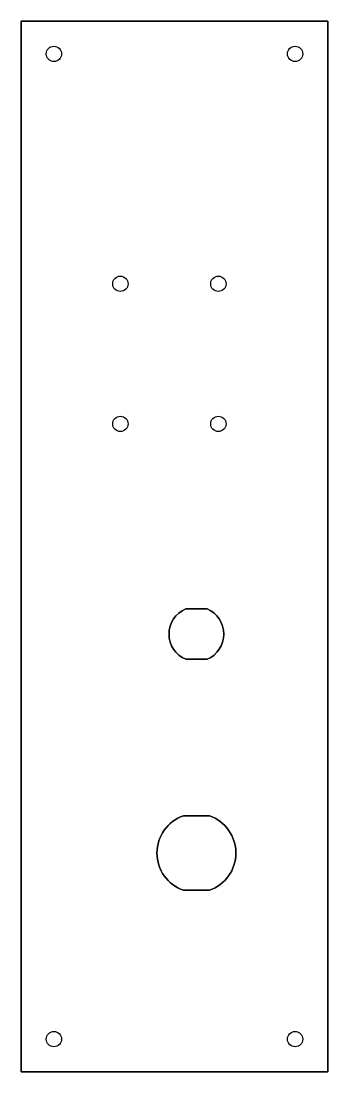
# Model space of a CAD drawing. Header units: millimetres. Extents: x 0 to 70, y 0 to 240.
import ezdxf

# ---------------------------------------------------------------- set-up
doc = ezdxf.new("R2010")
doc.units = ezdxf.units.MM
doc.layers.get('0').update_dxf_attribs({"linetype": 'CONTINUOUS'})

msp = doc.modelspace()

# ---------------------------------------------------------------- linework, layer by layer
for points in [[(0, 0), (0, 240), (70, 240), (70, 0)], [(0, 240), (0, 0), (70, 0), (70, 240)]]:
    msp.add_lwpolyline(points, close=True)
for points in [[(37.55, 94.25), (42.45, 94.25, 0.660958), (42.45, 105.75), (37.55, 105.75, 0.660958)], [(42.45, 94.25), (37.55, 94.25, -0.660958), (37.55, 105.75), (42.45, 105.75, -0.660958)], [(37.04, 41.5), (42.96, 41.5, 0.710819), (42.96, 58.5), (37.04, 58.5, 0.710819)], [(42.96, 41.5), (37.04, 41.5, -0.710819), (37.04, 58.5), (42.96, 58.5, -0.710819)]]:
    msp.add_lwpolyline(points, format="xyb", close=True)
for centre in [(7.5, 232.5), (7.5, 232.5), (62.5, 232.5), (62.5, 232.5), (22.65, 180), (22.65, 180), (45, 180), (45, 180), (22.65, 148), (22.65, 148), (45, 148), (45, 148), (7.5, 7.5), (7.5, 7.5), (62.5, 7.5), (62.5, 7.5)]:
    msp.add_circle(centre, 1.75)

doc.saveas('drawing.dxf')
